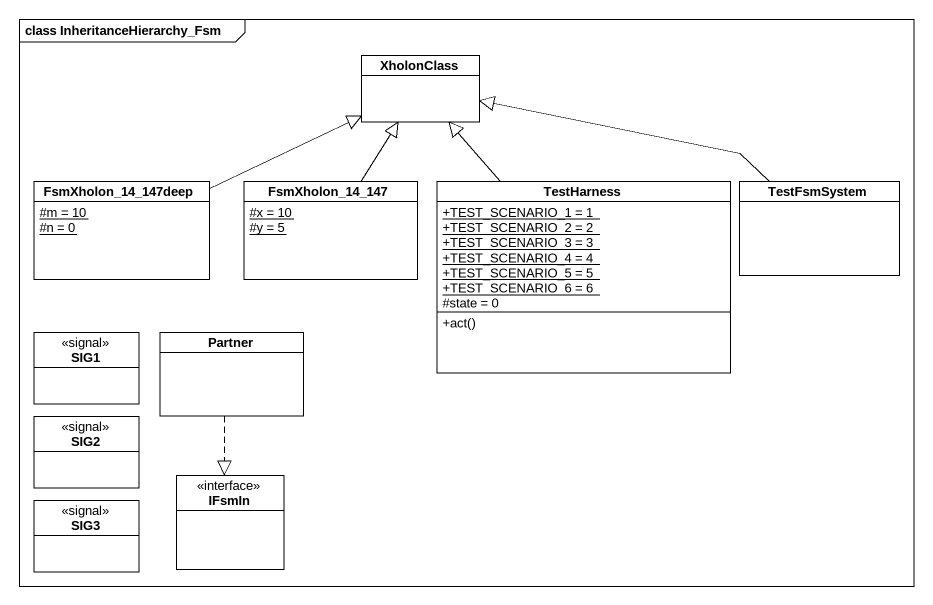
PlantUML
@startuml
mainframe class InheritanceHierarchy_Fsm
hide circle
hide empty members
skinparam classAttributeIconSize 0
class XholonClass
class FsmXholon_14_147deep {
  {static} #m = 10
  {static} #n = 0
}
class FsmXholon_14_147 {
  {static} #x = 10
  {static} #y = 5
}
class TestHarness {
  {static} +TEST_SCENARIO_1 = 1
  {static} +TEST_SCENARIO_2 = 2
  {static} +TEST_SCENARIO_3 = 3
  {static} +TEST_SCENARIO_4 = 4
  {static} +TEST_SCENARIO_5 = 5
  {static} +TEST_SCENARIO_6 = 6
  #state = 0
  +act()
}
class TestFsmSystem
class SIG1 <<signal>>
class Partner
class SIG2 <<signal>>
class SIG3 <<signal>>
interface IFsmIn
FsmXholon_14_147deep -right-|> XholonClass
FsmXholon_14_147 -up-|> XholonClass
TestHarness -up-|> XholonClass
TestFsmSystem -left-|> XholonClass
Partner ..|> IFsmIn
@enduml
